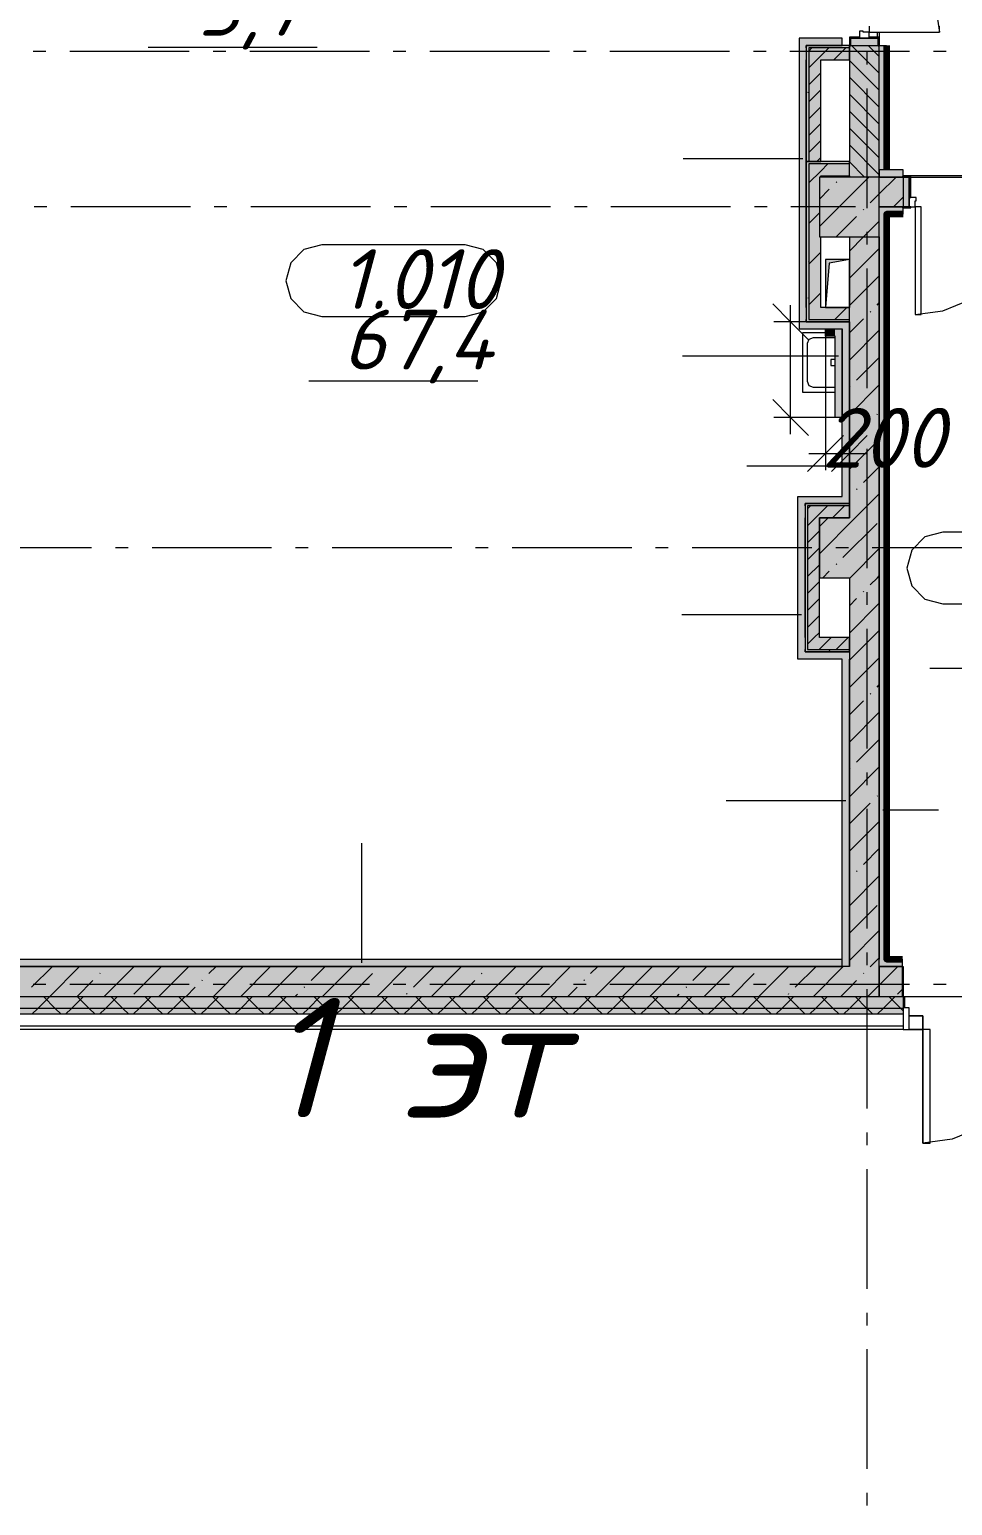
# Model space of a CAD drawing. Header units: millimetres. Extents: x -537608 to 253996, y -217170 to 186033.
# Drawn here: x -367333 to -359614, y -159156 to -146817 of the extents above; entities that cross this region are included whole.
import ezdxf

# ---------------------------------------------------------------- set-up
doc = ezdxf.new("R2010")
doc.units = ezdxf.units.MM
doc.layers.add('16) Лак 1.6м', color=160, linetype='Continuous', lineweight=90)
doc.layers.add('PDF _Геометрия', color=7, linetype='Continuous')
doc.layers.add('PDF _Текст', color=7, linetype='Continuous')
doc.layers.add('PDF _Сплошная заливка', color=7, linetype='Continuous', true_color=0xffffff)
doc.styles.add('PDF ISOCPEUR Italic', font='isocpeui.ttf')

msp = doc.modelspace()

# ---------------------------------------------------------------- hatches: boundary and pattern name
at = {"layer": 'PDF _Сплошная заливка', "true_color": 0x56bc34, "transparency": 33554559}
h = msp.add_hatch(color=85, dxfattribs=at)
h.paths.add_polyline_path([(-360166.2029, -147989.9793), (-360166.2029, -146949.6328), (-360226.2015, -146949.6328), (-360226.2015, -147989.9793)], flags=0)
h.paths.add_polyline_path([(-360226.2015, -145189.631), (-360166.2029, -145189.631), (-360166.2029, -142339.978), (-360226.2015, -142339.978), (-360226.2015, -144708.9581)], flags=0)
at = {"layer": 'PDF _Сплошная заливка', "transparency": 33554559}
h = msp.add_hatch(color=256, dxfattribs=at)
h.paths.add_polyline_path([(-360476.2026, -148049.98), (-360226.2015, -148049.98), (-360228.1994, -146951.6329), (-360476.2026, -146951.6329), (-360476.2026, -148039.6329)], flags=0)
h.paths.add_polyline_path([(-360476.2026, -145189.631), (-360226.2015, -145187.6309), (-360226.2015, -142899.9788), (-360476.2026, -142899.9788), (-360476.2026, -143795.2419), (-360476.2026, -143797.0074), (-360476.2026, -145187.6309)], flags=0)
at = {"layer": 'PDF _Сплошная заливка', "true_color": 0xff7d7d, "transparency": 33554559}
for points in [[(-360836.2025, -146949.6328), (-360536.2011, -146949.6328), (-360536.2011, -146889.6321), (-360896.201, -146889.6321), (-360896.201, -146949.6328)], [(-360896.201, -149319.6334), (-360836.2025, -149319.6334), (-360836.2025, -146949.6328), (-360896.201, -146949.6328), (-360896.201, -148988.4013)], [(-360536.2011, -149319.6334), (-360476.2026, -149319.6334), (-360476.2026, -149259.6327), (-360836.2025, -149259.6327), (-360836.2025, -149319.6334), (-360596.1997, -149319.6334)], [(-360536.2011, -150779.6338), (-360536.2011, -150719.6331), (-360906.1993, -150719.6331), (-360906.1993, -150779.6338), (-360846.2008, -150779.6338)], [(-360906.1993, -152079.6331), (-360846.2008, -152079.6331), (-360846.2008, -150779.6338), (-360906.1993, -150779.6338), (-360906.1993, -151128.1219)], [(-360536.2011, -152079.6331), (-360476.2026, -152079.6331), (-360476.2026, -152019.6324), (-360846.2008, -152019.6324), (-360846.2008, -152079.6331)]]:
    msp.add_hatch(color=11, dxfattribs=at).paths.add_polyline_path(points)
at = {"layer": 'PDF _Сплошная заливка', "transparency": 33554559}
for points in [[(-360476.2026, -146969.6316), (-360476.2026, -146949.6328), (-360836.2025, -146949.6328), (-360836.2025, -146969.6316), (-360816.2058, -146969.6316)], [(-360476.2026, -147069.632), (-360476.2026, -146969.6316), (-360816.2058, -146969.6316), (-360816.2058, -147069.632), (-360716.2054, -147069.632)], [(-360816.2058, -147919.6315), (-360716.2054, -147919.6315), (-360716.2054, -147069.632), (-360816.2058, -147069.632), (-360816.2058, -147561.9202)], [(-360836.2025, -149239.6339), (-360816.2058, -149239.6339), (-360816.2058, -147919.6315), (-360836.2025, -147919.6315), (-360836.2025, -149139.6335)], [(-360476.2026, -147939.6325), (-360476.2026, -147919.6315), (-360816.2058, -147919.6315), (-360816.2058, -147939.6325), (-360716.2054, -147939.6325)], [(-360816.2058, -149139.6335), (-360716.2054, -149139.6335), (-360716.2054, -148549.98), (-360726.2037, -148549.98), (-360726.2037, -148049.98), (-360716.2054, -148049.98), (-360716.2054, -147939.6325), (-360816.2058, -147939.6325), (-360816.2058, -148988.4013)], [(-360726.2037, -148549.98), (-360226.2015, -148549.98), (-360226.2015, -148049.98), (-360726.2037, -148049.98), (-360726.2037, -148275.1597)], [(-360476.2026, -150799.6326), (-360476.2026, -150779.6338), (-360846.2008, -150779.6338), (-360846.2008, -150799.6326), (-360826.2041, -150799.6326)], [(-360846.2008, -151999.6337), (-360826.2041, -151999.6337), (-360826.2041, -150799.6326), (-360846.2008, -150799.6326), (-360846.2008, -151899.6332)], [(-360476.2026, -150899.633), (-360476.2026, -150799.6326), (-360826.2041, -150799.6326), (-360826.2041, -150899.633), (-360726.2037, -150899.633)], [(-360826.2041, -151899.6332), (-360726.2037, -151899.6332), (-360726.2037, -150899.633), (-360826.2041, -150899.633), (-360826.2041, -151128.1219)], [(-360726.2037, -151399.6331), (-360226.2015, -151399.6331), (-360226.2015, -150899.633), (-360726.2037, -150899.633), (-360726.2037, -151128.1219)], [(-360476.2026, -154899.6335), (-360476.2026, -154649.6346), (-367726.2002, -154649.6346), (-367726.2002, -154899.6335), (-363436.7393, -154899.6335)], [(-360316.2036, -154999.634), (-360316.2036, -154899.6335), (-368226.2024, -154899.6335), (-368226.2024, -154999.634), (-363436.7393, -154999.634)], [(-360316.2036, -155049.6342), (-360316.2036, -154999.634), (-368326.2029, -154999.634), (-368326.2029, -155049.6342), (-363436.7393, -155049.6342)]]:
    msp.add_hatch(color=256, dxfattribs=at).paths.add_polyline_path(points)
at = {"layer": 'PDF _Сплошная заливка', "true_color": 0x657af3, "transparency": 33554559}
h = msp.add_hatch(color=171, dxfattribs=at)
h.paths.add_polyline_path([(-358226.2012, -148049.98), (-358226.2012, -147989.9793), (-358376.2019, -147989.9793), (-358376.2019, -148041.9796), (-358371.1985, -148041.9796), (-358371.1985, -148049.98)], flags=0)
h.paths.add_polyline_path([(-360031.2041, -148049.98), (-360031.2041, -148041.9796), (-360026.2006, -148041.9796), (-360026.2006, -147989.9793), (-360226.2015, -147989.9793), (-360226.2015, -148049.98), (-360063.662, -148049.98)], flags=0)
at = {"layer": 'PDF _Сплошная заливка', "transparency": 33554559}
h = msp.add_hatch(color=256, dxfattribs=at)
h.paths.add_polyline_path([(-356690.5847, -148299.9789), (-356216.2027, -148299.9789), (-356216.2027, -148049.98), (-357916.2016, -148049.98), (-357916.2016, -148299.9789)], flags=0)
h.paths.add_polyline_path([(-358371.1985, -148299.9789), (-358166.2027, -148299.9789), (-358166.2027, -148049.98), (-358376.2019, -148049.98), (-358376.2019, -148299.9789)], flags=0)
h.paths.add_polyline_path([(-360063.662, -148299.9789), (-360026.2006, -148299.9789), (-360026.2006, -148049.98), (-360226.2015, -148049.98), (-360226.2015, -148299.9789)], flags=0)
at = {"layer": 'PDF _Сплошная заливка', "true_color": 0xf4f4f4, "transparency": 33554559}
msp.add_hatch(color=7, dxfattribs=at).paths.add_polyline_path([(-360026.2006, -148299.9789), (-359976.2004, -148299.9789), (-359976.2004, -148049.98), (-360026.2006, -148049.98), (-360026.2006, -148275.1597)])
at = {"layer": 'PDF _Сплошная заливка', "true_color": 0x56bc34, "transparency": 33554559}
h = msp.add_hatch(color=85, dxfattribs=at)
h.paths.add_polyline_path([(-358226.2012, -148359.9797), (-358166.2027, -148359.9797), (-358166.2027, -148299.9789), (-358371.1985, -148301.9791), (-358371.1985, -148307.9794), (-358376.2019, -148307.9794), (-358376.2019, -148359.9797), (-358371.1985, -148359.9797)], flags=0)
h.paths.add_polyline_path([(-360063.662, -148359.9797), (-360026.2006, -148359.9797), (-360026.2006, -148307.9794), (-360031.2041, -148307.9794), (-360031.2041, -148299.9789), (-360226.2015, -148299.9789), (-360226.2015, -148359.9797), (-360166.2029, -148359.9797)], flags=0)
for points in [[(-360226.2015, -154589.6339), (-360166.2029, -154589.6339), (-360166.2029, -148359.9797), (-360226.2015, -148359.9797), (-360226.2015, -153981.084)], [(-360031.2041, -154649.6346), (-360031.2041, -154589.6339), (-360226.2015, -154589.6339), (-360226.2015, -154649.6346), (-360063.662, -154649.6346)]]:
    msp.add_hatch(color=85, dxfattribs=at).paths.add_polyline_path(points)
at = {"layer": 'PDF _Сплошная заливка', "transparency": 33554559}
h = msp.add_hatch(color=256, dxfattribs=at)
h.paths.add_polyline_path([(-360476.2026, -154899.6335), (-360226.2015, -154899.6335), (-360226.2015, -151399.6331), (-360476.2026, -151399.6331), (-360476.2026, -154649.6346)], flags=0)
h.paths.add_polyline_path([(-360226.2015, -150899.633), (-360226.2015, -148549.98), (-360476.2026, -148549.98), (-360476.2026, -150899.633)], flags=0)
at = {"layer": 'PDF _Сплошная заливка', "true_color": 0xe2e2e2, "transparency": 33554559}
msp.add_hatch(color=254, dxfattribs=at).paths.add_polyline_path([(-360676.2034, -149139.6335), (-360646.1999, -148769.6331), (-360476.2026, -148739.6317), (-360676.2034, -148739.6317), (-360676.2034, -148988.4013)])
at = {"layer": 'PDF _Сплошная заливка', "true_color": 0xbce362, "transparency": 33554559}
msp.add_hatch(color=63, dxfattribs=at).paths.add_polyline_path([(-360596.1997, -150059.6319), (-360536.2011, -150059.6319), (-360536.2011, -149319.6334), (-360596.1997, -149319.6334), (-360596.1997, -149701.6408)])
at = {"layer": 'PDF _Сплошная заливка', "true_color": 0xfca910, "transparency": 33554559}
msp.add_hatch(color=40, dxfattribs=at).paths.add_polyline_path([(-360536.2011, -154649.6346), (-360536.2011, -154589.6339), (-367726.2002, -154589.6339), (-367726.2002, -154649.6346), (-363436.7393, -154649.6346)])
at = {"layer": 'PDF _Сплошная заливка', "transparency": 33554559}
h = msp.add_hatch(color=256, dxfattribs=at)
h.paths.add_polyline_path([(-353317.5075, -154899.6335), (-352726.1941, -154899.6335), (-352726.1941, -154649.6346), (-356426.2019, -154649.6346), (-356426.2019, -154899.6335)], flags=0)
h.paths.add_polyline_path([(-357716.2007, -154899.6335), (-357716.2007, -154649.6346), (-358226.2012, -154649.6346), (-358226.2012, -154899.6335)], flags=0)
h.paths.add_polyline_path([(-360031.2041, -154899.6335), (-360026.2006, -154899.6335), (-360026.2006, -154649.6346), (-360031.2041, -154649.6346)], flags=0)

# ---------------------------------------------------------------- linework, layer by layer
at = {"layer": '16) Лак 1.6м'}
msp.add_line((-360166.2029, -146949.6328), (-360166.2029, -147989.9793), dxfattribs=at)
msp.add_lwpolyline([(-360026.2006, -148359.9797), (-360166.2029, -148359.9797), (-360166.2029, -154589.6339), (-360031.2041, -154589.6339)], dxfattribs=at)
at = {"layer": 'PDF _Геометрия', "lineweight": 9}
for p, q in [((-359750.0799, -146657.3111), (-359721.2044, -146839.6319)), ((-360361.2003, -146829.6314), (-360391.2039, -146829.6314)), ((-360391.2039, -146829.6314), (-360391.2039, -146889.6321)), ((-360361.2003, -146839.6319), (-360361.2003, -146829.6314)), ((-360311.2001, -146789.6317), (-360311.2001, -146839.6319)), ((-359721.2044, -146839.6319), (-359721.2044, -146789.6317)), ((-360536.2011, -146889.6321), (-360896.201, -146889.6321)), ((-360896.201, -146889.6321), (-360896.201, -146949.6328)), ((-360896.201, -146949.6328), (-360896.201, -149319.6334)), ((-360476.2026, -146949.6328), (-360836.2025, -146949.6328)), ((-360836.2025, -146949.6328), (-360836.2025, -146969.6316)), ((-360836.2025, -146969.6316), (-360836.2025, -146949.6328)), ((-360836.2025, -146949.6328), (-360536.2011, -146949.6328)), ((-360536.2011, -146949.6328), (-360536.2011, -146889.6321)), ((-360476.2026, -146949.6328), (-360476.2026, -147919.6315)), ((-360476.2026, -146969.6316), (-360476.2026, -146949.6328)), ((-360391.2039, -146881.6317), (-360474.2046, -146881.6317)), ((-360474.2046, -146881.6317), (-360474.2046, -146951.6329)), ((-360474.2046, -146951.6329), (-360466.2043, -146951.6329)), ((-360466.2043, -146951.6329), (-360466.2043, -146889.6321)), ((-360466.2043, -146889.6321), (-360391.2039, -146889.6321)), ((-360466.2043, -146889.6321), (-360466.2043, -146949.6328)), ((-360236.1998, -146889.6321), (-360466.2043, -146889.6321)), ((-360466.2043, -146949.6328), (-360236.1998, -146949.6328)), ((-360226.2015, -147182.7375), (-360459.3062, -146949.6328)), ((-360391.2039, -146889.6321), (-360391.2039, -146881.6317)), ((-360391.2039, -146889.6321), (-360311.2001, -146889.6321)), ((-360311.2001, -146839.6319), (-360361.2003, -146839.6319)), ((-360226.2015, -147041.3164), (-360317.8829, -146949.6328)), ((-360311.2001, -146839.6319), (-359721.2044, -146839.6319)), ((-360311.2001, -146889.6321), (-360311.2001, -146839.6319)), ((-360228.1994, -146881.6317), (-360311.2001, -146881.6317)), ((-360311.2001, -146881.6317), (-360311.2001, -146889.6321)), ((-360311.2001, -146889.6321), (-360236.1998, -146889.6321)), ((-360236.1998, -146889.6321), (-360236.1998, -146951.6329)), ((-360236.1998, -146949.6328), (-360236.1998, -146889.6321)), ((-360236.1998, -146951.6329), (-360228.1994, -146951.6329)), ((-360228.1994, -146951.6329), (-360228.1994, -146881.6317)), ((-360226.2015, -147989.9793), (-360226.2015, -146949.6328)), ((-360226.2015, -146949.6328), (-360166.2029, -146949.6328)), ((-360226.2015, -147989.9793), (-360226.2015, -146949.6328)), ((-360836.2025, -146969.6316), (-360836.2025, -147069.632)), ((-360836.2025, -147069.632), (-360836.2025, -147919.6315)), ((-360836.2025, -147919.6315), (-360836.2025, -147069.632)), ((-360816.2058, -146996.4962), (-360789.3369, -146969.6316)), ((-360476.2026, -146969.6316), (-360816.2058, -146969.6316)), ((-360816.2058, -146969.6316), (-360816.2058, -147069.632)), ((-360816.2058, -147137.9173), (-360747.9141, -147069.632)), ((-360816.2058, -147069.632), (-360816.2058, -147919.6315)), ((-360747.9141, -147069.632), (-360647.9136, -146969.6316)), ((-360716.2054, -147919.6315), (-360716.2054, -147069.632)), ((-360716.2054, -147069.632), (-360476.2026, -147069.632)), ((-360606.4908, -147069.632), (-360506.4904, -146969.6316)), ((-360476.2026, -147069.632), (-360476.2026, -146969.6316)), ((-360226.2015, -147324.1586), (-360476.2026, -147074.1597)), ((-360816.2058, -147279.3385), (-360716.2054, -147179.3402)), ((-360816.2058, -147420.7617), (-360716.2054, -147320.7613)), ((-360226.2015, -147465.5798), (-360476.2026, -147215.5809)), ((-360226.2015, -147607.001), (-360476.2026, -147357.002)), ((-360816.2058, -147562.1829), (-360716.2054, -147462.1825)), ((-360226.2015, -147748.4242), (-360476.2026, -147498.4231)), ((-360816.2058, -147703.6041), (-360716.2054, -147603.6036)), ((-360226.2015, -147889.8454), (-360476.2026, -147639.8442)), ((-360816.2058, -147845.0252), (-360716.2054, -147745.0247)), ((-360226.2015, -148031.2665), (-360476.2026, -147781.2654)), ((-360866.1974, -147896.6121), (-361866.2018, -147896.6121)), ((-360816.2058, -147919.6315), (-360836.2025, -147919.6315)), ((-360836.2025, -147919.6315), (-360816.2058, -147919.6315)), ((-360836.2025, -147919.6315), (-360836.2025, -149139.6335)), ((-360836.2025, -149139.6335), (-360836.2025, -147919.6315)), ((-360716.2054, -147919.6315), (-360816.2058, -147919.6315)), ((-360816.2058, -147919.6315), (-360716.2054, -147919.6315)), ((-360716.2054, -147939.6325), (-360816.2058, -147939.6325)), ((-360816.2058, -147939.6325), (-360816.2058, -149139.6335)), ((-360749.3867, -147919.6315), (-360716.2054, -147886.4458)), ((-360476.2026, -147919.6315), (-360716.2054, -147919.6315)), ((-360716.2054, -147999.5836), (-360656.2499, -147939.6325)), ((-360476.2026, -147939.6325), (-360716.2054, -147939.6325)), ((-360476.2026, -147939.6325), (-360476.2026, -147919.6315)), ((-360348.9113, -148049.98), (-360476.2026, -147922.6866)), ((-360476.2026, -148039.6329), (-360476.2026, -147939.6325)), ((-360816.2058, -148099.5841), (-360716.2054, -147999.5836)), ((-360726.2037, -148462.245), (-360313.9387, -148049.98)), ((-360226.2015, -148049.98), (-360726.2037, -148049.98)), ((-360726.2037, -148049.98), (-360726.2037, -148549.98)), ((-360716.2054, -148049.98), (-360716.2054, -148039.6329)), ((-360716.2054, -148039.6329), (-360476.2026, -148039.6329)), ((-360476.2026, -148039.6329), (-360476.2026, -148049.98)), ((-360226.2015, -147989.9793), (-360226.2015, -148049.98)), ((-360226.2015, -148049.98), (-360226.2015, -147989.9793)), ((-360166.2029, -147989.9793), (-360226.2015, -147989.9793)), ((-360226.2015, -148190.3441), (-360085.8374, -148049.98)), ((-360226.2015, -148049.98), (-360031.2041, -148049.98)), ((-360031.2041, -148049.98), (-360226.2015, -148049.98)), ((-360226.2015, -148549.98), (-360226.2015, -148049.98)), ((-360026.2006, -147989.9793), (-360166.2029, -147989.9793)), ((-359961.1985, -148041.9796), (-360031.2041, -148041.9796)), ((-360031.2041, -148041.9796), (-360031.2041, -148049.98)), ((-360031.2041, -148049.98), (-359961.1985, -148049.98)), ((-360026.2006, -148041.9796), (-360026.2006, -147989.9793)), ((-359976.2004, -148049.98), (-360026.2006, -148049.98)), ((-360026.2006, -148049.98), (-360026.2006, -148299.9789)), ((-359976.2004, -148299.9789), (-359976.2004, -148049.98)), ((-359961.1985, -148049.98), (-359976.2004, -148049.98)), ((-359976.2004, -148049.98), (-359976.2004, -148219.9795)), ((-359961.1985, -148049.98), (-359961.1985, -148041.9796)), ((-359961.1985, -148219.9795), (-359961.1985, -148049.98)), ((-360726.2037, -148234.1459), (-360643.9866, -148151.931)), ((-360586.9592, -148094.9057), (-360582.2227, -148090.1649)), ((-360301.8391, -148265.9795), (-360226.2015, -148190.3441)), ((-360358.8579, -148323.0048), (-360354.1215, -148318.2618)), ((-360226.2015, -148299.9789), (-360031.2041, -148299.9789)), ((-360031.2041, -148299.9789), (-360226.2015, -148299.9789)), ((-360107.7373, -148299.9789), (-360026.2006, -148218.4422)), ((-359961.1985, -148299.9789), (-360031.2041, -148299.9789)), ((-360031.2041, -148299.9789), (-360031.2041, -148307.9794)), ((-360031.2041, -148307.9794), (-359961.1985, -148307.9794)), ((-360026.2006, -148299.9789), (-359976.2004, -148299.9789)), ((-360026.2006, -148359.9797), (-360026.2006, -148307.9794)), ((-359916.2018, -148219.9795), (-359976.2004, -148219.9795)), ((-359976.2004, -148219.9795), (-359976.2004, -148299.9789)), ((-359976.2004, -148219.9795), (-359961.1985, -148219.9795)), ((-359961.1985, -148298.98), (-359976.2004, -148298.98)), ((-359976.2004, -148298.98), (-359976.2004, -148299.9789)), ((-359976.2004, -148299.9789), (-359926.2002, -148299.9789)), ((-359976.2004, -148299.9789), (-359961.1985, -148299.9789)), ((-359961.1985, -148299.9789), (-359961.1985, -148298.98)), ((-359961.1985, -148307.9794), (-359961.1985, -148299.9789)), ((-359926.2002, -148299.9789), (-359926.2002, -148249.9809)), ((-359926.2002, -148249.9809), (-359916.2018, -148249.9809)), ((-359876.2, -148299.9789), (-359926.2002, -148299.9789)), ((-359926.2002, -148299.9789), (-359926.2002, -149199.9808)), ((-359916.2018, -148249.9809), (-359916.2018, -148219.9795)), ((-359876.2, -149199.9808), (-359876.2, -148299.9789)), ((-360816.2058, -148438.9952), (-360726.2037, -148348.9953)), ((-360585.8396, -148549.98), (-360415.8854, -148380.028)), ((-360357.7384, -148549.98), (-360226.2015, -148418.4431)), ((-360166.2029, -154589.6339), (-360166.2029, -148359.9797)), ((-360166.2029, -148359.9797), (-360026.2006, -148359.9797)), ((-360726.2037, -148549.98), (-360226.2015, -148549.98)), ((-360716.2054, -149139.6335), (-360716.2054, -148549.98)), ((-360476.2026, -148668.4421), (-360357.7384, -148549.98)), ((-360476.2026, -148549.98), (-360476.2026, -149139.6335)), ((-360226.2015, -148549.98), (-360226.2015, -150899.633)), ((-360226.2015, -150899.633), (-360226.2015, -148549.98)), ((-360816.2058, -148778.4064), (-360716.2054, -148678.4059)), ((-360472.9128, -148893.2515), (-360226.2015, -148646.5401)), ((-360476.2026, -149124.6403), (-360226.2015, -148874.6392)), ((-360816.2058, -149117.8176), (-360716.2054, -149017.8171)), ((-360967.2744, -150199.6321), (-360967.2744, -149119.6325)), ((-360836.2025, -149139.6335), (-360836.2025, -149239.6339)), ((-360816.2058, -149139.6335), (-360816.2058, -149239.6339)), ((-360476.2026, -149139.6335), (-360716.2054, -149139.6335)), ((-360598.6024, -149239.6339), (-360498.6019, -149139.6335)), ((-360476.2026, -149239.6339), (-360476.2026, -149139.6335)), ((-360301.8391, -149178.3737), (-360297.094, -149173.6329)), ((-360244.8116, -149121.3484), (-360226.2015, -149102.7382)), ((-359926.2002, -149199.9808), (-359693.2677, -149169.3141)), ((-359693.2677, -149169.3141), (-359476.1982, -149079.4024)), ((-360967.2744, -149259.6327), (-361107.2767, -149259.6327)), ((-360836.2025, -149259.6327), (-360967.2744, -149259.6327)), ((-360836.2025, -149239.6339), (-360836.2025, -149259.6327)), ((-360836.2025, -149259.6327), (-360836.2025, -149239.6339)), ((-360836.2025, -149259.6327), (-360476.2026, -149259.6327)), ((-360476.2026, -149259.6327), (-360836.2025, -149259.6327)), ((-360816.2058, -149239.6339), (-360476.2026, -149239.6339)), ((-360476.2026, -149352.7372), (-360358.8579, -149235.3991)), ((-360476.2026, -149259.6327), (-360476.2026, -149239.6339)), ((-360476.2026, -149259.6327), (-360476.2026, -150899.633)), ((-360476.2026, -149319.6334), (-360476.2026, -149259.6327)), ((-359926.2002, -149199.9808), (-359876.2, -149199.9808)), ((-360896.201, -149319.6334), (-360836.2025, -149319.6334)), ((-360836.2025, -149319.6334), (-360676.2034, -149319.6334)), ((-360676.2034, -149319.6334), (-360596.1997, -149319.6334)), ((-360676.2034, -149379.632), (-360676.2034, -149319.6334)), ((-360676.2034, -149319.6334), (-360596.1997, -149319.6334)), ((-360596.1997, -149379.632), (-360676.2034, -149379.632)), ((-360676.2034, -149379.632), (-360676.2034, -150361.4224)), ((-360596.1997, -149319.6334), (-360536.2011, -149319.6334)), ((-360596.1997, -150059.6319), (-360596.1997, -149379.632)), ((-360536.2011, -149319.6334), (-360536.2011, -150059.6319)), ((-360536.2011, -150719.6331), (-360536.2011, -149319.6334)), ((-360476.2026, -150779.6338), (-360476.2026, -149319.6334)), ((-360476.2026, -149580.8363), (-360226.2015, -149330.8352)), ((-360566.2047, -149546.036), (-361871.2053, -149546.036)), ((-360415.8854, -149748.6204), (-360226.2015, -149558.9343)), ((-360476.2026, -150037.0324), (-360226.2015, -149787.0334)), ((-360472.9128, -149805.6435), (-360468.1678, -149800.9028)), ((-360244.8116, -150033.7426), (-360240.0751, -150029.0019)), ((-360967.2744, -150059.6319), (-361107.2767, -150059.6319)), ((-360596.1997, -150059.6319), (-360967.2744, -150059.6319)), ((-360536.2011, -150059.6319), (-360596.1997, -150059.6319)), ((-360476.2026, -150265.1315), (-360301.8391, -150090.7679)), ((-360476.2026, -150149.2918), (-360476.2026, -150361.4224)), ((-360476.2026, -150493.2306), (-360226.2015, -150243.2295)), ((-360816.2058, -150361.4224), (-360336.2002, -150361.4224)), ((-360676.2034, -150361.4224), (-360676.2034, -150501.4225)), ((-360476.2026, -150361.4224), (-360476.2026, -150501.4225)), ((-360506.1975, -150466.8031), (-361332.3552, -150466.8031)), ((-360358.8579, -150603.9893), (-360226.2015, -150471.3286)), ((-360415.8854, -150661.0147), (-360411.1489, -150656.2717)), ((-360906.1993, -150779.6338), (-360906.1993, -150719.6331)), ((-360906.1993, -150719.6331), (-360536.2011, -150719.6331)), ((-360906.1993, -152079.6331), (-360906.1993, -150779.6338)), ((-360476.2026, -150779.6338), (-360846.2008, -150779.6338)), ((-360846.2008, -150779.6338), (-360846.2008, -150799.6326)), ((-360846.2008, -150799.6326), (-360846.2008, -150779.6338)), ((-360846.2008, -150779.6338), (-360536.2011, -150779.6338)), ((-360536.2011, -150779.6338), (-360476.2026, -150779.6338)), ((-360476.2026, -150721.3297), (-360472.9128, -150718.0378)), ((-360476.2026, -150799.6326), (-360476.2026, -150779.6338)), ((-360426.4091, -150899.633), (-360226.2015, -150699.4276)), ((-360846.2008, -150799.6326), (-360846.2008, -150899.633)), ((-360846.2008, -150899.633), (-360846.2008, -151899.6332)), ((-360846.2008, -151899.6332), (-360846.2008, -150899.633)), ((-360826.2041, -150824.8739), (-360800.9629, -150799.6326)), ((-360476.2026, -150799.6326), (-360826.2041, -150799.6326)), ((-360826.2041, -150799.6326), (-360826.2041, -150899.633)), ((-360826.2041, -150966.295), (-360759.5401, -150899.633)), ((-360826.2041, -150899.633), (-360826.2041, -151899.6332)), ((-360759.5401, -150899.633), (-360659.5396, -150799.6326)), ((-360726.2037, -151199.4277), (-360426.4091, -150899.633)), ((-360726.2037, -150971.3286), (-360654.5017, -150899.633)), ((-360476.2026, -150899.633), (-360726.2037, -150899.633)), ((-360726.2037, -150899.633), (-360726.2037, -151399.6331)), ((-360726.2037, -151899.6332), (-360726.2037, -150899.633)), ((-360726.2037, -150899.633), (-360476.2026, -150899.633)), ((-360618.1167, -150899.633), (-360518.1163, -150799.6326)), ((-360476.6934, -150899.633), (-360476.2026, -150899.1379)), ((-360476.2026, -150899.633), (-360476.2026, -150799.6326)), ((-360226.2015, -150899.633), (-360226.2015, -151399.6331)), ((-360226.2015, -151399.6331), (-360226.2015, -150899.633)), ((-360826.2041, -151107.7161), (-360726.2037, -151007.7178)), ((-360529.9317, -151231.2613), (-360244.8116, -150946.1369)), ((-360826.2041, -151249.1373), (-360726.2037, -151149.139)), ((-360470.2087, -151399.6331), (-360226.2015, -151155.6237)), ((-360826.2041, -151390.5606), (-360726.2037, -151290.5602)), ((-360726.2037, -151399.6331), (-360476.2026, -151399.6331)), ((-360698.31, -151399.6331), (-360643.9866, -151345.3098)), ((-360586.9592, -151288.2845), (-360582.2227, -151283.5437)), ((-360476.2026, -151405.6248), (-360470.2087, -151399.6331)), ((-360476.2026, -151399.6331), (-360476.2026, -152019.6324)), ((-360301.8391, -151459.3582), (-360242.1075, -151399.6331)), ((-360242.1075, -151399.6331), (-360226.2015, -151383.7228)), ((-360226.2015, -151399.6331), (-360226.2015, -154589.6339)), ((-360226.2015, -154589.6339), (-360226.2015, -151399.6331)), ((-360826.2041, -151531.9817), (-360726.2037, -151431.9813)), ((-360358.8579, -151516.3836), (-360354.1215, -151511.6428)), ((-360826.2041, -151673.4029), (-360726.2037, -151573.4024)), ((-360476.2026, -151633.7239), (-360415.8854, -151573.4089)), ((-360476.2026, -151861.823), (-360226.2015, -151611.8219)), ((-360876.2043, -151708.5541), (-361876.2002, -151708.5541)), ((-360826.2041, -151814.824), (-360726.2037, -151714.8235)), ((-360769.59, -151899.6332), (-360726.2037, -151856.2447)), ((-360472.9128, -152086.6302), (-360226.2015, -151839.921)), ((-360846.2008, -151899.6332), (-360846.2008, -151999.6337)), ((-360846.2008, -151999.6337), (-360846.2008, -152019.6324)), ((-360846.2008, -152019.6324), (-360846.2008, -151999.6337)), ((-360846.2008, -152019.6324), (-360476.2026, -152019.6324)), ((-360476.2026, -152019.6324), (-360846.2008, -152019.6324)), ((-360826.2041, -151956.2451), (-360769.59, -151899.6332)), ((-360826.2041, -151899.6332), (-360826.2041, -151999.6337)), ((-360826.2041, -151999.6337), (-360476.2026, -151999.6337)), ((-360728.1672, -151999.6337), (-360628.1667, -151899.6332)), ((-360476.2026, -151899.6332), (-360726.2037, -151899.6332)), ((-360586.7439, -151999.6337), (-360486.7434, -151899.6332)), ((-360476.2026, -151999.6337), (-360476.2026, -151899.6332)), ((-360476.2026, -152019.6324), (-360476.2026, -151999.6337)), ((-360476.2026, -152019.6324), (-360476.2026, -152079.6331)), ((-360846.2008, -152079.6331), (-360906.1993, -152079.6331)), ((-360536.2011, -152079.6331), (-360846.2008, -152079.6331)), ((-360536.2011, -154589.6339), (-360536.2011, -152079.6331)), ((-360476.2026, -152318.0191), (-360226.2015, -152068.0201)), ((-360476.2026, -152079.6331), (-360476.2026, -154649.6346)), ((-360476.2026, -154649.6346), (-360476.2026, -152079.6331)), ((-360301.8391, -152371.7546), (-360297.094, -152367.0117)), ((-360244.8116, -152314.7293), (-360226.2015, -152296.117)), ((-360476.2026, -152546.1181), (-360358.8579, -152428.7778)), ((-360476.2026, -152774.2172), (-360226.2015, -152524.2161)), ((-360415.8854, -152941.9992), (-360226.2015, -152752.3152)), ((-360476.2026, -153230.4132), (-360226.2015, -152980.4143)), ((-360472.9128, -152999.0245), (-360468.1678, -152994.2837)), ((-360244.8116, -153227.1236), (-360240.0751, -153222.3828)), ((-360506.1975, -153265.3385), (-361506.202, -153265.3385)), ((-360476.2026, -153458.5124), (-360301.8391, -153284.1489)), ((-360196.1979, -153341.1053), (-359730.0487, -153341.1053)), ((-360476.2026, -153686.6115), (-360226.2015, -153436.6104)), ((-364553.2014, -154619.6353), (-364553.2014, -153619.633)), ((-360358.8579, -153797.3702), (-360226.2015, -153664.7095)), ((-360415.8854, -153854.3955), (-360411.1489, -153849.6526)), ((-360476.2026, -154142.8075), (-360226.2015, -153892.8086)), ((-360476.2026, -153914.7084), (-360472.9128, -153911.4187)), ((-360476.2026, -154370.9066), (-360244.8116, -154139.5178)), ((-360476.2026, -154599.0057), (-360226.2015, -154349.0046)), ((-367666.2017, -154589.6339), (-360536.2011, -154589.6339)), ((-360536.2011, -154649.6346), (-360536.2011, -154589.6339)), ((-360301.8391, -154652.7392), (-360226.2015, -154577.1037)), ((-360226.2015, -154649.6346), (-360226.2015, -154589.6339)), ((-360031.2041, -154589.6339), (-360166.2029, -154589.6339)), ((-360031.2041, -154649.6346), (-360031.2041, -154589.6339)), ((-360536.2011, -154649.6346), (-367726.2002, -154649.6346)), ((-367726.2002, -154649.6346), (-360536.2011, -154649.6346)), ((-367315.8729, -154823.813), (-367141.6902, -154649.6346)), ((-367163.5901, -154899.6335), (-366913.5889, -154649.6346)), ((-366745.624, -154709.7645), (-366740.8789, -154705.0236)), ((-366707.3962, -154899.6335), (-366457.3951, -154649.6346)), ((-366688.5966, -154652.7392), (-366685.4963, -154649.6346)), ((-366460.4953, -154880.8383), (-366229.2938, -154649.6346)), ((-366251.1937, -154899.6335), (-366001.2012, -154649.6346)), ((-365833.2277, -154709.7645), (-365773.1, -154649.6346)), ((-365794.9998, -154899.6335), (-365544.9987, -154649.6346)), ((-365566.8985, -154899.6335), (-365320.0063, -154652.7392)), ((-365338.8059, -154899.6335), (-365088.8048, -154649.6346)), ((-364977.8587, -154766.7898), (-364860.7035, -154649.6346)), ((-364882.6034, -154899.6335), (-364632.6023, -154649.6346)), ((-364654.5108, -154899.6335), (-364464.6373, -154709.7645)), ((-364426.4095, -154899.6335), (-364176.4084, -154649.6346)), ((-364407.6099, -154652.7392), (-364404.5097, -154649.6346)), ((-364122.4898, -154823.813), (-363948.3072, -154649.6346)), ((-363970.207, -154899.6335), (-363720.2146, -154649.6346)), ((-363552.241, -154709.7645), (-363547.5045, -154705.0236)), ((-363514.0131, -154899.6335), (-363264.012, -154649.6346)), ((-363495.2135, -154652.7392), (-363492.1133, -154649.6346)), ((-363267.1209, -154880.8383), (-363035.9107, -154649.6346)), ((-363057.8192, -154899.6335), (-362807.8181, -154649.6346)), ((-362639.8446, -154709.7645), (-362579.7169, -154649.6346)), ((-362601.6168, -154899.6335), (-362351.6156, -154649.6346)), ((-362373.5241, -154899.6335), (-362126.6232, -154652.7392)), ((-362145.4229, -154899.6335), (-361895.4218, -154649.6346)), ((-361784.4757, -154766.7898), (-361667.3205, -154649.6346)), ((-361689.2289, -154899.6335), (-361439.2278, -154649.6346)), ((-361461.1277, -154899.6335), (-361271.2543, -154709.7645)), ((-361233.0265, -154899.6335), (-360983.0253, -154649.6346)), ((-361214.2355, -154652.7392), (-361211.1266, -154649.6346)), ((-360929.1067, -154823.813), (-360754.9327, -154649.6346)), ((-360776.8326, -154899.6335), (-360526.8315, -154649.6346)), ((-360476.2026, -154649.6346), (-360536.2011, -154649.6346)), ((-360358.8579, -154709.7645), (-360354.1215, -154705.0236)), ((-360226.2015, -154805.2028), (-360070.6376, -154649.6346)), ((-360226.2015, -154649.6346), (-360226.2015, -154899.6335)), ((-360031.2041, -154649.6346), (-360226.2015, -154649.6346)), ((-360226.2015, -154899.6335), (-360226.2015, -154649.6346)), ((-360226.2015, -154649.6346), (-360031.2041, -154649.6346)), ((-360031.2041, -154899.6335), (-360031.2041, -154649.6346)), ((-360031.2041, -154649.6346), (-360026.2006, -154649.6346)), ((-360031.2041, -154899.6335), (-360031.2041, -154649.6346)), ((-360026.2006, -154649.6346), (-360026.2006, -154899.6335)), ((-366935.4888, -154899.6335), (-366802.6429, -154766.7898)), ((-366023.1011, -154899.6335), (-365947.274, -154823.813)), ((-365890.2551, -154766.7898), (-365885.51, -154762.0468)), ((-365034.8862, -154823.813), (-365030.1411, -154819.0721)), ((-363742.1144, -154899.6335), (-363609.2685, -154766.7898)), ((-362829.718, -154899.6335), (-362753.8995, -154823.813)), ((-362696.872, -154766.7898), (-362692.127, -154762.0468)), ((-361841.5032, -154823.813), (-361836.758, -154819.0721)), ((-360548.7313, -154899.6335), (-360476.2026, -154827.1048)), ((-360476.2026, -154827.1048), (-360415.8854, -154766.7898)), ((-360320.6301, -154899.6335), (-360226.2015, -154805.2028)), ((-360073.7378, -154880.8383), (-360031.2041, -154838.3001)), ((-360031.2041, -154838.3001), (-360026.2006, -154833.301)), ((-367726.2002, -154899.6335), (-360476.2026, -154899.6335)), ((-367726.2002, -154899.6335), (-360476.2026, -154899.6335)), ((-367263.7025, -154999.634), (-367163.702, -154899.6335)), ((-367117.1293, -154999.634), (-367217.1298, -154899.6335)), ((-366980.8645, -154999.634), (-366880.864, -154899.6335)), ((-366834.2913, -154999.634), (-366934.2918, -154899.6335)), ((-366698.0179, -154999.634), (-366598.0175, -154899.6335)), ((-366551.4448, -154999.634), (-366651.4452, -154899.6335)), ((-366415.1799, -154999.634), (-366315.1795, -154899.6335)), ((-366268.5982, -154999.634), (-366368.5986, -154899.6335)), ((-366132.3334, -154999.634), (-366032.3329, -154899.6335)), ((-365985.7602, -154999.634), (-366085.7606, -154899.6335)), ((-365849.4867, -154999.634), (-365749.4863, -154899.6335)), ((-365702.9136, -154999.634), (-365802.9141, -154899.6335)), ((-365566.6488, -154999.634), (-365466.6484, -154899.6335)), ((-365420.0756, -154999.634), (-365520.0761, -154899.6335)), ((-365283.8022, -154999.634), (-365183.8018, -154899.6335)), ((-365137.2291, -154999.634), (-365237.2295, -154899.6335)), ((-365110.7046, -154899.6335), (-365091.9051, -154880.8383)), ((-365000.9642, -154999.634), (-364900.9638, -154899.6335)), ((-364854.3911, -154999.634), (-364954.3915, -154899.6335)), ((-364718.1177, -154999.634), (-364618.1172, -154899.6335)), ((-364571.5445, -154999.634), (-364671.545, -154899.6335)), ((-364435.2797, -154999.634), (-364335.2792, -154899.6335)), ((-364288.7065, -154999.634), (-364388.6983, -154899.6335)), ((-364179.5173, -154880.8383), (-364174.7722, -154876.0974)), ((-364152.4331, -154999.634), (-364052.4327, -154899.6335)), ((-364005.86, -154999.634), (-364105.8604, -154899.6335)), ((-363869.5865, -154999.634), (-363769.5947, -154899.6335)), ((-363723.0133, -154999.634), (-363823.0138, -154899.6335)), ((-363586.7486, -154999.634), (-363486.7481, -154899.6335)), ((-363440.1754, -154999.634), (-363540.1759, -154899.6335)), ((-363303.9019, -154999.634), (-363203.9015, -154899.6335)), ((-363157.3288, -154999.634), (-363257.3292, -154899.6335)), ((-363021.064, -154999.634), (-362921.0636, -154899.6335)), ((-362874.4909, -154999.634), (-362974.4913, -154899.6335)), ((-362738.2174, -154999.634), (-362638.2169, -154899.6335)), ((-362591.6442, -154999.634), (-362691.6447, -154899.6335)), ((-362455.3795, -154999.634), (-362355.379, -154899.6335)), ((-362308.8063, -154999.634), (-362408.8067, -154899.6335)), ((-362172.5328, -154999.634), (-362072.5324, -154899.6335)), ((-362025.9597, -154999.634), (-362125.9601, -154899.6335)), ((-361917.3216, -154899.6335), (-361898.5306, -154880.8383)), ((-361889.6949, -154999.634), (-361789.6945, -154899.6335)), ((-361743.1131, -154999.634), (-361843.1136, -154899.6335)), ((-361606.8483, -154999.634), (-361506.8478, -154899.6335)), ((-361460.2751, -154999.634), (-361560.2756, -154899.6335)), ((-361324.0017, -154999.634), (-361224.0013, -154899.6335)), ((-361177.4286, -154999.634), (-361277.429, -154899.6335)), ((-361041.1637, -154999.634), (-360941.1633, -154899.6335)), ((-360894.5906, -154999.634), (-360994.591, -154899.6335)), ((-360986.1342, -154880.8383), (-360981.3891, -154876.0974)), ((-360758.3172, -154999.634), (-360658.3167, -154899.6335)), ((-360611.744, -154999.634), (-360711.7444, -154899.6335)), ((-360476.2026, -154899.6335), (-360316.2036, -154899.6335)), ((-360476.2026, -154899.6335), (-360226.2015, -154899.6335)), ((-360475.4792, -154999.634), (-360375.4787, -154899.6335)), ((-360328.906, -154999.634), (-360428.9065, -154899.6335)), ((-360316.2036, -154899.6335), (-360031.2041, -154899.6335)), ((-360226.2015, -154899.6335), (-360031.2041, -154899.6335)), ((-360192.6326, -154999.634), (-360092.6322, -154899.6335)), ((-360046.0594, -154999.634), (-360146.0599, -154899.6335)), ((-360026.2006, -154899.6335), (-360031.2041, -154899.6335)), ((-360031.2041, -154899.6335), (-360026.2006, -154899.6335)), ((-360026.2006, -154899.6335), (-360016.2023, -154899.6335)), ((-360026.2006, -154899.6335), (-360026.2006, -154999.634)), ((-360016.2023, -154899.6335), (-360016.2023, -154996.635)), ((-360316.2036, -154999.634), (-368226.2024, -154999.634)), ((-360316.2036, -155049.6342), (-368226.2024, -155049.6342)), ((-367313.7027, -155049.6342), (-367263.7025, -154999.634)), ((-367067.1291, -155049.6342), (-367117.1293, -154999.634)), ((-367030.8647, -155049.6342), (-366980.8645, -154999.634)), ((-366784.2911, -155049.6342), (-366834.2913, -154999.634)), ((-366748.0182, -155049.6342), (-366698.0179, -154999.634)), ((-366501.4445, -155049.6342), (-366551.4448, -154999.634)), ((-366465.1801, -155049.6342), (-366415.1799, -154999.634)), ((-366218.5979, -155049.6342), (-366268.5982, -154999.634)), ((-366182.3336, -155049.6342), (-366132.3334, -154999.634)), ((-365935.76, -155049.6342), (-365985.7602, -154999.634)), ((-365899.487, -155049.6342), (-365849.4867, -154999.634)), ((-365652.9134, -155049.6342), (-365702.9136, -154999.634)), ((-365616.649, -155049.6342), (-365566.6488, -154999.634)), ((-365370.0754, -155049.6342), (-365420.0756, -154999.634)), ((-365333.8024, -155049.6342), (-365283.8022, -154999.634)), ((-365087.2289, -155049.6342), (-365137.2291, -154999.634)), ((-365050.9645, -155049.6342), (-365000.9642, -154999.634)), ((-364804.3908, -155049.6342), (-364854.3911, -154999.634)), ((-364768.1179, -155049.6342), (-364718.1177, -154999.634)), ((-364521.5443, -155049.6342), (-364571.5445, -154999.634)), ((-364485.2799, -155049.6342), (-364435.2797, -154999.634)), ((-364238.7063, -155049.6342), (-364288.7065, -154999.634)), ((-364202.4333, -155049.6342), (-364152.4331, -154999.634)), ((-363955.8598, -155049.6342), (-364005.86, -154999.634)), ((-363919.5867, -155049.6342), (-363869.5865, -154999.634)), ((-363673.0131, -155049.6342), (-363723.0133, -154999.634)), ((-363636.7488, -155049.6342), (-363586.7486, -154999.634)), ((-363390.1752, -155049.6342), (-363440.1754, -154999.634)), ((-363353.9022, -155049.6342), (-363303.9019, -154999.634)), ((-363107.3286, -155049.6342), (-363157.3288, -154999.634)), ((-363071.0642, -155049.6342), (-363021.064, -154999.634)), ((-362824.4906, -155049.6342), (-362874.4909, -154999.634)), ((-362788.2176, -155049.6342), (-362738.2174, -154999.634)), ((-362541.644, -155049.6342), (-362591.6442, -154999.634)), ((-362505.3797, -155049.6342), (-362455.3795, -154999.634)), ((-362258.8061, -155049.6342), (-362308.8063, -154999.634)), ((-362222.533, -155049.6342), (-362172.5328, -154999.634)), ((-361975.9595, -155049.6342), (-362025.9597, -154999.634)), ((-361939.6951, -155049.6342), (-361889.6949, -154999.634)), ((-361693.1129, -155049.6342), (-361743.1131, -154999.634)), ((-361656.8485, -155049.6342), (-361606.8483, -154999.634)), ((-361410.2749, -155049.6342), (-361460.2751, -154999.634)), ((-361374.002, -155049.6342), (-361324.0017, -154999.634)), ((-361127.4283, -155049.6342), (-361177.4286, -154999.634)), ((-361091.1639, -155049.6342), (-361041.1637, -154999.634)), ((-360844.5904, -155049.6342), (-360894.5906, -154999.634)), ((-360808.3174, -155049.6342), (-360758.3172, -154999.634)), ((-360561.7438, -155049.6342), (-360611.744, -154999.634)), ((-360525.4794, -155049.6342), (-360475.4792, -154999.634)), ((-360316.2036, -155012.3364), (-360328.906, -154999.634)), ((-360026.2006, -154999.634), (-360316.2036, -154999.634)), ((-360278.9058, -155049.6342), (-360316.2036, -155012.3364)), ((-360026.2006, -155049.6342), (-360316.2036, -155049.6342)), ((-360242.6328, -155049.6342), (-360192.6326, -154999.634)), ((-360026.2006, -155019.4929), (-360046.0594, -154999.634)), ((-359976.2004, -154996.635), (-360026.2006, -154996.635)), ((-360026.2006, -154996.635), (-360026.2006, -155176.6348)), ((-360026.2006, -154999.634), (-360026.2006, -155049.6342)), ((-360026.2006, -155049.6342), (-360026.2006, -155149.6346)), ((-359976.2004, -155176.6348), (-359976.2004, -154996.635)), ((-359861.1981, -155062.1343), (-359976.2004, -155062.1343)), ((-359976.2004, -155062.1343), (-359861.1981, -155062.1343)), ((-359861.1981, -155177.1343), (-359861.1981, -155062.1343)), ((-359861.1981, -155062.1343), (-359861.1981, -155177.1343)), ((-360316.2036, -155149.6346), (-368226.2024, -155149.6346)), ((-360316.2036, -155176.6348), (-368226.2024, -155176.6348)), ((-360026.2006, -155149.6346), (-360316.2036, -155149.6346)), ((-360026.2006, -155176.6348), (-360316.2036, -155176.6348)), ((-360026.2006, -155149.6346), (-360026.2006, -155176.6348)), ((-360026.2006, -155176.6348), (-359976.2004, -155176.6348)), ((-359861.1981, -155177.1343), (-359976.2004, -155177.1343)), ((-359976.2004, -155177.1343), (-359861.1981, -155177.1343)), ((-359861.1981, -156127.1343), (-359861.1981, -155177.1343)), ((-359801.1996, -155177.1343), (-359861.1981, -155177.1343)), ((-359861.1981, -155177.1343), (-359861.1981, -156127.1343)), ((-359801.1996, -156127.1343), (-359801.1996, -155177.1343)), ((-359386.2047, -155999.858), (-359615.3221, -156094.7646)), ((-359615.3221, -156094.7646), (-359861.1981, -156127.1343)), ((-359861.1981, -156127.1343), (-359801.1996, -156127.1343))]:
    msp.add_line(p, q, dxfattribs=at)
at = {"layer": 'PDF _Геометрия', "color": 9, "lineweight": 9, "true_color": 0xc0c0c0}
for p, q in [((-360242.2022, -146881.6317), (-360242.2022, -146839.6319)), ((-360226.2015, -146839.6319), (-360226.2015, -146949.6328)), ((-358386.2002, -148039.9795), (-360026.2006, -148039.9795)), ((-359961.1985, -148049.98), (-358441.2039, -148049.98)), ((-360016.2023, -154899.6335), (-358266.2031, -154899.6335))]:
    msp.add_line(p, q, dxfattribs=at)
at = {"layer": 'PDF _Геометрия', "color": 253, "lineweight": 9, "true_color": 0xaaaaaa}
for p, q in [((-367196.2978, -146999.633), (-367302.137, -146999.633)), ((-365996.3011, -146999.633), (-366996.2969, -146999.633)), ((-366339.6112, -146963.2309), (-364926.6959, -146963.2309)), ((-365690.4695, -146999.633), (-365796.3002, -146999.633)), ((-364490.4642, -146999.633), (-365490.4686, -146999.633)), ((-364184.6327, -146999.633), (-364290.4633, -146999.633)), ((-362984.636, -146999.633), (-363984.6318, -146999.633)), ((-362678.7959, -146999.633), (-362784.6351, -146999.633)), ((-361478.7991, -146999.633), (-362478.795, -146999.633)), ((-361172.9676, -146999.633), (-361278.7983, -146999.633)), ((-359972.9624, -146999.633), (-360972.9667, -146999.633)), ((-360326.2019, -147109.2227), (-360326.2019, -147003.3878)), ((-359667.1308, -146999.633), (-359772.9615, -146999.633)), ((-360326.2019, -148309.2216), (-360326.2019, -147309.2215)), ((-367187.7807, -148299.6323), (-367293.6113, -148299.6323)), ((-365987.7839, -148299.6323), (-366987.7798, -148299.6323)), ((-365681.9438, -148299.6323), (-365787.7831, -148299.6323)), ((-364481.9471, -148299.6323), (-365481.9516, -148299.6323)), ((-364176.1156, -148299.6323), (-364281.9463, -148299.6323)), ((-362976.1103, -148299.6323), (-363976.1147, -148299.6323)), ((-362670.2788, -148299.6323), (-362776.1094, -148299.6323)), ((-361470.2821, -148299.6323), (-362470.2779, -148299.6323)), ((-361164.442, -148299.6323), (-361270.2812, -148299.6323)), ((-360426.2024, -148299.6323), (-360964.4497, -148299.6323)), ((-360326.2019, -148615.0553), (-360326.2019, -148509.2225)), ((-365038.331, -148656.5234), (-365148.1402, -148766.3326)), ((-364888.3303, -148616.332), (-365038.331, -148656.5234)), ((-363688.3249, -148616.332), (-364888.3303, -148616.332)), ((-363538.3329, -148656.5234), (-363688.3249, -148616.332)), ((-363428.5236, -148766.3326), (-363538.3329, -148656.5234)), ((-365148.1402, -148766.3326), (-365188.3316, -148916.3311)), ((-363388.3322, -148916.3311), (-363428.5236, -148766.3326)), ((-360476.2026, -148739.6317), (-360676.2034, -148739.6317)), ((-360676.2034, -148739.6317), (-360676.2034, -149139.6335)), ((-360646.1999, -148769.6331), (-360676.2034, -149139.6335)), ((-360476.2026, -148739.6317), (-360646.1999, -148769.6331)), ((-360476.2026, -149139.6335), (-360476.2026, -148739.6317)), ((-365188.3316, -148916.3311), (-365148.1402, -149066.3318)), ((-363428.5236, -149066.3318), (-363388.3322, -148916.3311)), ((-360326.2019, -149815.0563), (-360326.2019, -148815.0562)), ((-365148.1402, -149066.3318), (-365038.331, -149176.1389)), ((-365038.331, -149176.1389), (-364888.3303, -149216.3325)), ((-363688.3249, -149216.3325), (-363538.3329, -149176.1389)), ((-363538.3329, -149176.1389), (-363428.5236, -149066.3318)), ((-360676.2034, -149139.6335), (-360476.2026, -149139.6335)), ((-364888.3303, -149216.3325), (-363688.3249, -149216.3325)), ((-360866.1974, -149850.0396), (-360866.1974, -149350.0396)), ((-360866.1974, -149350.0396), (-360676.2034, -149350.0396)), ((-360826.2041, -149440.0396), (-360811.5554, -149404.6837)), ((-360811.5554, -149404.6837), (-360776.2039, -149390.0394)), ((-360776.2039, -149390.0394), (-360596.1997, -149390.0394)), ((-360826.2041, -149760.0397), (-360826.2041, -149440.0396)), ((-360596.1997, -149575.0406), (-360631.2153, -149575.0406)), ((-360631.2153, -149575.0406), (-360631.2153, -149625.0408)), ((-360631.2153, -149625.0408), (-360596.1997, -149625.0408)), ((-364997.3645, -149754.3666), (-363584.4578, -149754.3666)), ((-360811.5554, -149795.3955), (-360826.2041, -149760.0397)), ((-360776.2039, -149810.0399), (-360811.5554, -149795.3955)), ((-360596.1997, -149850.0396), (-360866.1974, -149850.0396)), ((-360596.1997, -149810.0399), (-360776.2039, -149810.0399)), ((-360326.2019, -150120.89), (-360326.2019, -150015.055)), ((-360326.2019, -151320.8888), (-360326.2019, -150320.8887)), ((-359694.5336, -151018.7776), (-359844.5343, -151058.9689)), ((-358494.5283, -151018.7776), (-359694.5336, -151018.7776)), ((-366813.7091, -151149.632), (-367813.7049, -151149.632)), ((-366507.8776, -151149.632), (-366613.7082, -151149.632)), ((-365307.8722, -151149.632), (-366307.8767, -151149.632)), ((-365002.0407, -151149.632), (-365107.8713, -151149.632)), ((-363802.044, -151149.632), (-364802.0398, -151149.632)), ((-363496.2039, -151149.632), (-363602.0432, -151149.632)), ((-362296.2072, -151149.632), (-363296.203, -151149.632)), ((-361990.3757, -151149.632), (-362096.2063, -151149.632)), ((-360790.3703, -151149.632), (-361790.3748, -151149.632)), ((-360484.5388, -151149.632), (-360590.3694, -151149.632)), ((-359284.5421, -151149.632), (-360284.5379, -151149.632)), ((-359844.5343, -151058.9689), (-359954.3436, -151168.7761)), ((-359954.3436, -151168.7761), (-359994.535, -151318.7768)), ((-359994.535, -151318.7768), (-359954.3436, -151468.7774)), ((-360326.2019, -151626.7225), (-360326.2019, -151520.8897)), ((-359954.3436, -151468.7774), (-359844.5343, -151578.5846)), ((-359844.5343, -151578.5846), (-359694.5336, -151618.7759)), ((-359694.5336, -151618.7759), (-358494.5283, -151618.7759)), ((-360326.2019, -152826.7235), (-360326.2019, -151826.7234)), ((-359803.5678, -152156.8123), (-358390.6612, -152156.8123)), ((-360326.2019, -153132.5572), (-360326.2019, -153026.7244)), ((-360326.2019, -154332.5582), (-360326.2019, -153332.558)), ((-360326.2019, -154638.3919), (-360326.2019, -154532.5569)), ((-367196.2978, -154799.6352), (-367302.137, -154799.6352)), ((-365996.3011, -154799.6352), (-366996.2969, -154799.6352)), ((-365690.4695, -154799.6352), (-365796.3002, -154799.6352)), ((-364490.4642, -154799.6352), (-365490.4686, -154799.6352)), ((-364184.6327, -154799.6352), (-364290.4633, -154799.6352)), ((-362984.636, -154799.6352), (-363984.6318, -154799.6352)), ((-362678.7959, -154799.6352), (-362784.6351, -154799.6352)), ((-361478.7991, -154799.6352), (-362478.795, -154799.6352)), ((-361172.9676, -154799.6352), (-361278.7983, -154799.6352)), ((-359972.9624, -154799.6352), (-360972.9667, -154799.6352)), ((-360326.2019, -155838.3907), (-360326.2019, -154838.3906)), ((-359667.1308, -154799.6352), (-359772.9615, -154799.6352)), ((-360326.2019, -156144.2244), (-360326.2019, -156038.3916)), ((-360326.2019, -157344.2254), (-360326.2019, -156344.2253)), ((-360326.2019, -157650.0591), (-360326.2019, -157544.2263)), ((-360326.2019, -158850.0601), (-360326.2019, -157850.0599)), ((-360326.2019, -159155.8927), (-360326.2019, -159050.0599))]:
    msp.add_line(p, q, dxfattribs=at)
at = {"layer": 'PDF _Геометрия', "color": 8, "lineweight": 9, "true_color": 0x787878}
for p, q in [((-360821.0457, -147341.645), (-360824.3956, -147347.4537)), ((-360816.2058, -148755.6562), (-360818.0832, -148758.9114)), ((-360816.6278, -149064.9367), (-360819.9864, -149059.1302)), ((-360639.6807, -152013.0293), (-360643.0307, -152007.2228))]:
    msp.add_line(p, q, dxfattribs=at)
at = {"layer": 'PDF _Геометрия', "lineweight": 20}
for p, q in [((-361117.275, -149109.6321), (-360967.2744, -149259.6327)), ((-360967.2744, -149259.6327), (-360817.2737, -149409.6334)), ((-361117.275, -149909.6334), (-360967.2744, -150059.6319)), ((-360967.2744, -150059.6319), (-360817.2737, -150209.6326)), ((-360526.2028, -150211.4238), (-360676.2034, -150361.4224)), ((-360326.2019, -150211.4238), (-360476.2026, -150361.4224)), ((-360676.2034, -150361.4224), (-360826.2041, -150511.423)), ((-360476.2026, -150361.4224), (-360626.2032, -150511.423))]:
    msp.add_line(p, q, dxfattribs=at)
at = {"layer": 'PDF _Сплошная заливка', "color": 7, "lineweight": 35, "true_color": 0xf4f4f4, "transparency": 33554559}
msp.add_solid([(-360466.2043, -146949.6328), (-360236.1998, -146949.6328), (-360466.2043, -146889.6321), (-360236.1998, -146889.6321)], dxfattribs=at)
at = {"layer": 'PDF _Сплошная заливка', "lineweight": 35, "transparency": 33554559}
for points in [[(-360816.2058, -147919.6315), (-360816.2058, -146969.6316), (-360836.2025, -147919.6315), (-360836.2025, -146969.6316)], [(-360476.2026, -148039.6329), (-360476.2026, -147939.6325), (-360716.2054, -148039.6329), (-360716.2054, -147939.6325)], [(-360816.2058, -149239.6339), (-360476.2026, -149239.6339), (-360816.2058, -149139.6335), (-360476.2026, -149139.6335)], [(-360476.2026, -149259.6327), (-360476.2026, -149239.6339), (-360836.2025, -149259.6327), (-360836.2025, -149239.6339)], [(-360476.2026, -152019.6324), (-360476.2026, -151999.6337), (-360846.2008, -152019.6324), (-360846.2008, -151999.6337)], [(-360826.2041, -151999.6337), (-360476.2026, -151999.6337), (-360826.2041, -151899.6332), (-360476.2026, -151899.6332)], [(-360226.2015, -154899.6335), (-360031.2041, -154899.6335), (-360226.2015, -154649.6346), (-360031.2041, -154649.6346)], [(-360316.2036, -154999.634), (-360026.2006, -154999.634), (-360316.2036, -154899.6335), (-360026.2006, -154899.6335)], [(-360316.2036, -155049.6342), (-360026.2006, -155049.6342), (-360316.2036, -154999.634), (-360026.2006, -154999.634)]]:
    msp.add_solid(points, dxfattribs=at)
at = {"layer": 'PDF _Сплошная заливка', "color": 63, "lineweight": 35, "true_color": 0xbce362, "transparency": 33554559}
msp.add_solid([(-360596.1997, -149379.632), (-360596.1997, -149319.6334), (-360676.2034, -149379.632), (-360676.2034, -149319.6334)], dxfattribs=at)
at = {"layer": 'PDF _Сплошная заливка', "color": 11, "lineweight": 35, "true_color": 0xff7d7d, "transparency": 33554559}
for points in [[(-360476.2026, -150779.6338), (-360476.2026, -149319.6334), (-360536.2011, -150779.6338), (-360536.2011, -149319.6334)], [(-360476.2026, -154649.6346), (-360476.2026, -152079.6331), (-360536.2011, -154649.6346), (-360536.2011, -152079.6331)]]:
    msp.add_solid(points, dxfattribs=at)

# ---------------------------------------------------------------- texts
at = {"layer": 'PDF _Текст', "attachment_point": 4, "style": 'PDF ISOCPEUR Italic'}
for s, insert, char_height in [('5,7', (-365932.9009, -146675.8566), 500), ('1.010', (-364743.6603, -148903.0453), 500), ('67,4', (-364716.6623, -149466.9908), 500), ('200', (-360708.937, -150229.9064), 500), ('1 эт', (-365352.689, -155412.6686), 1000)]:
    msp.add_mtext(s, dxfattribs=dict(at, insert=insert, char_height=char_height))

doc.saveas('drawing.dxf')
